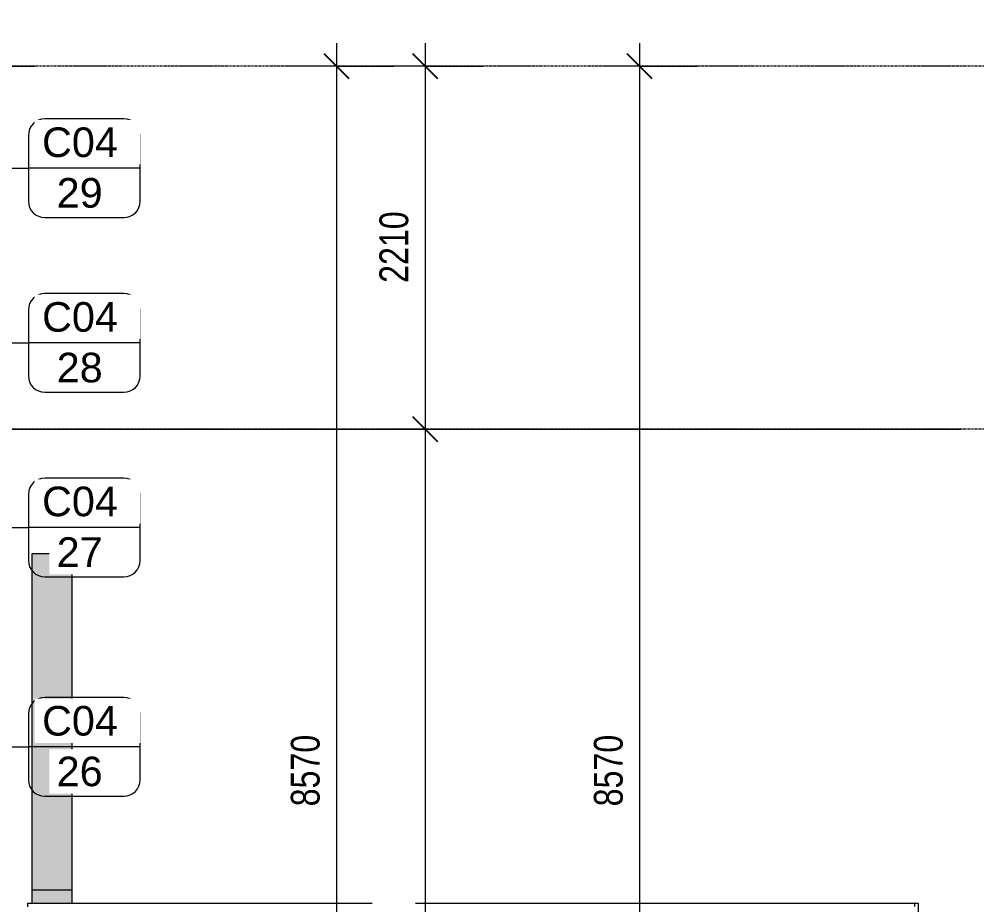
# Model space of a CAD drawing. Header units: millimetres. Extents: x -38576 to 20330, y -28812 to 13605.
# Drawn here: x 685 to 6509, y -4203 to 1181 of the extents above; entities that cross this region are included whole.
import ezdxf

# ---------------------------------------------------------------- set-up
doc = ezdxf.new("R2010")
doc.units = ezdxf.units.MM
doc.linetypes.add('Grid Line', pattern=[22.225, 12.7, -3.175, 3.175, -3.175])
for name, color, linetype, lineweight in [('A-ANNO-DIMS', 211, 'Continuous', 5), ('A-ANNO-DIMS-100', 211, 'Continuous', 5), ('A-DETL', 90, 'Continuous', 5), ('A-ROOF-OTLN', 132, 'Continuous', 9), ('A-WALL-IDEN', 211, 'Continuous', 5), ('I-WALL', 2, 'Continuous', 9), ('S-GRID', 1, 'Continuous', 5)]:
    doc.layers.add(name, color=color, linetype=linetype, lineweight=lineweight)
doc.styles.add('Arial_2', font='arial.ttf', dxfattribs={"width": 0.8, "height": 175})
doc.styles.add('Arial_3', font='arial.ttf', dxfattribs={"width": 0.9, "height": 120})
doc.styles.add('Arial_4', font='arial.ttf', dxfattribs={"height": 180})
doc.dimstyles.new('SVA_-_1_2mm_Arial', dxfattribs={"dimscale": 304.8, "dimtxt": 122.431128, "dimasz": 0.492126, "dimexe": 0.492126, "dimexo": 0.0625, "dimgap": 0.246063, "dimtad": 1, "dimdec": 0, "dimrnd": 5, "dimzin": 0, "dimdsep": 46, "dimtxsty": 'Arial_3', "dimblk1": 'OBLIQUE', "dimblk2": 'OBLIQUE', "dimsah": 1, "dimcen": 0.09, "dimdle": 0.492126, "dimazin": 0, "dimtfac": 1, "dimtdec": 4, "dimtix": 1, "dimtmove": 0, "dimatfit": 3, "dimfxl": 1.968504, "dimfxlon": 1, "dimtvp": 1, "dimtfill": 1, "dimtolj": 1, "dimtzin": 0, "dimarcsym": 2})
doc.dimstyles.new('SVA_Arc_Length-1_8mm_BLUE', dxfattribs={"dimscale": 304.8, "dimtxt": 178.545395, "dimasz": 0.492126, "dimexe": 0.656168, "dimexo": 0.0625, "dimgap": 0.164042, "dimtad": 1, "dimdec": 0, "dimrnd": 5, "dimzin": 0, "dimdsep": 46, "dimtxsty": 'Arial_2', "dimblk1": 'OBLIQUE', "dimblk2": 'OBLIQUE', "dimsah": 1, "dimcen": 0.09, "dimdle": 0.459318, "dimazin": 0, "dimtfac": 1, "dimtdec": 4, "dimtix": 1, "dimtmove": 0, "dimatfit": 3, "dimfxl": 1.148294, "dimfxlon": 1, "dimtvp": 1, "dimtfill": 1, "dimtolj": 1, "dimtzin": 0, "dimarcsym": 2})

# ---------------------------------------------------------------- blocks, each defined once
blk = doc.blocks.new('DIMBLOCK22-Clerestory - Level')
at = {"layer": 'A-ANNO-DIMS-100'}
for p, q in [((2614.6, 1036.3), (2614.6, -7815.7)), ((2614.6, 896.3), (2414.6, 896.3)), ((2614.6, 896.3), (2964.6, 896.3)), ((2614.6, -7675.7), (2414.6, -7675.7)), ((2614.6, -7675.7), (2964.6, -7675.7))]:
    blk.add_line(p, q, dxfattribs=at)
at = {"layer": 'A-ANNO-DIMS-100', "lineweight": 25}
for p, q in [((2614.6, 896.3), (2539.6, 971.3)), ((2614.6, 896.3), (2689.6, 821.3)), ((2614.6, -7675.7), (2539.6, -7600.7)), ((2614.6, -7675.7), (2689.6, -7750.7))]:
    blk.add_line(p, q, dxfattribs=at)
at = {"layer": 'A-ANNO-DIMS-100', "color": 0, "insert": (2337.4, -3603.9), "char_height": 175, "width": 514.211, "attachment_point": 1, "rotation": 90, "line_spacing_factor": 0.941778, "style": 'Arial_2', "bg_fill": 3, "box_fill_scale": 1.25, "bg_fill_color": 256, "bg_fill_true_color": 13158600, "bg_fill_transparency": 0}
blk.add_mtext('8570', dxfattribs=at)
blk = doc.blocks.new('_Oblique')
at = {"color": 0, "linetype": 'ByBlock', "lineweight": -2}
blk.add_line((-0.5, -0.5), (0.5, 0.5), dxfattribs=at)
blk = doc.blocks.new('DIMBLOCK98-Clerestory - Level')
at = {"layer": 'A-ANNO-DIMS-100'}
for p, q in [((4457.4, 1036.3), (4457.4, -7675.7)), ((4457.4, 896.3), (4257.4, 896.3)), ((4457.4, 896.3), (4807.4, 896.3)), ((4457.4, -7675.7), (4257.4, -7675.7)), ((4457.4, -7675.7), (4807.4, -7675.7))]:
    blk.add_line(p, q, dxfattribs=at)
at = {"layer": 'A-ANNO-DIMS-100', "lineweight": 25}
for p, q in [((4457.4, 896.3), (4382.4, 971.3)), ((4457.4, 896.3), (4532.4, 821.3)), ((4457.4, -7675.7), (4382.4, -7600.7)), ((4457.4, -7675.7), (4532.4, -7750.7))]:
    blk.add_line(p, q, dxfattribs=at)
at = {"layer": 'A-ANNO-DIMS-100', "color": 0, "insert": (4180.2, -3603.9), "char_height": 175, "width": 514.211, "attachment_point": 1, "rotation": 90, "line_spacing_factor": 0.941778, "style": 'Arial_2', "bg_fill": 3, "box_fill_scale": 1.25, "bg_fill_color": 256, "bg_fill_true_color": 13158600, "bg_fill_transparency": 0}
blk.add_mtext('8570', dxfattribs=at)
blk = doc.blocks.new('DIMBLOCK104-Clerestory - Level')
at = {"layer": 'A-ANNO-DIMS-100'}
for p, q in [((183.5, 1181.3), (183.5, 746.3)), ((183.5, 1031.3), (-416.5, 1031.3)), ((183.5, 1031.3), (333.5, 1031.3)), ((183.5, 896.3), (33.5, 896.3)), ((183.5, 896.3), (783.5, 896.3))]:
    blk.add_line(p, q, dxfattribs=at)
at = {"layer": 'A-ANNO-DIMS-100', "lineweight": 25}
for p, q in [((183.5, 1031.3), (108.5, 1106.3)), ((183.5, 1031.3), (258.5, 956.3)), ((183.5, 896.3), (108.5, 971.3)), ((183.5, 896.3), (258.5, 821.3))]:
    blk.add_line(p, q, dxfattribs=at)
at = {"layer": 'A-ANNO-DIMS-100', "color": 0, "insert": (-47.3, 839.5), "char_height": 120, "width": 298.355, "attachment_point": 1, "rotation": 90, "line_spacing_factor": 0.941778, "style": 'Arial_3', "bg_fill": 3, "box_fill_scale": 1.25, "bg_fill_color": 256, "bg_fill_true_color": 13158600, "bg_fill_transparency": 0}
blk.add_mtext('135', dxfattribs=at)
blk = doc.blocks.new('DIMBLOCK138-Clerestory - Level')
at = {"layer": 'A-ANNO-DIMS-100'}
for p, q in [((3153.3, 1036.3), (3153.3, -1311.7)), ((3153.3, 896.3), (2953.3, 896.3)), ((3153.3, 896.3), (3503.3, 896.3)), ((3153.3, -1311.7), (2953.3, -1311.7)), ((3153.3, -1311.7), (3503.3, -1311.7))]:
    blk.add_line(p, q, dxfattribs=at)
at = {"layer": 'A-ANNO-DIMS-100', "lineweight": 25}
for p, q in [((3153.3, 896.3), (3078.3, 971.3)), ((3153.3, 896.3), (3228.3, 821.3)), ((3153.3, -1311.7), (3078.3, -1236.7)), ((3153.3, -1311.7), (3228.3, -1386.7))]:
    blk.add_line(p, q, dxfattribs=at)
at = {"layer": 'A-ANNO-DIMS-100', "color": 0, "insert": (2876.1, -421.9), "char_height": 175, "width": 514.211, "attachment_point": 1, "rotation": 90, "line_spacing_factor": 0.941778, "style": 'Arial_2', "bg_fill": 3, "box_fill_scale": 1.25, "bg_fill_color": 256, "bg_fill_true_color": 13158600, "bg_fill_transparency": 0}
blk.add_mtext('2210', dxfattribs=at)
blk = doc.blocks.new('DIMBLOCK139-Clerestory - Level')
at = {"layer": 'A-ANNO-DIMS-100', "lineweight": 25}
for p, q in [((3153.3, -1311.7), (3078.3, -1236.7)), ((3153.3, -1311.7), (3228.3, -1386.7)), ((3153.3, -7675.7), (3078.3, -7600.7)), ((3153.3, -7675.7), (3228.3, -7750.7))]:
    blk.add_line(p, q, dxfattribs=at)
at = {"layer": 'A-ANNO-DIMS-100'}
for p, q in [((3153.3, -1311.7), (2953.3, -1311.7)), ((3153.3, -1311.7), (3153.3, -7815.7)), ((3153.3, -1311.7), (3503.3, -1311.7)), ((3153.3, -7675.7), (2953.3, -7675.7)), ((3153.3, -7675.7), (3503.3, -7675.7))]:
    blk.add_line(p, q, dxfattribs=at)
at = {"layer": 'A-ANNO-DIMS-100', "color": 0, "insert": (2876.1, -4707.9), "char_height": 175, "width": 514.211, "attachment_point": 1, "rotation": 90, "line_spacing_factor": 0.941778, "style": 'Arial_2', "bg_fill": 3, "box_fill_scale": 1.25, "bg_fill_color": 256, "bg_fill_true_color": 13158600, "bg_fill_transparency": 0}
blk.add_mtext('6365', dxfattribs=at)
blk = doc.blocks.new('SVA_Shopfront Tag_Arial 1_8mm - --1399054-Clerestory - Level')
at = {"layer": 'A-WALL-IDEN'}
for p, q in [((2.4, 3), (-2.4, 3)), ((-3.4, 2), (-3.4, 0)), ((3.4, 0), (3.4, 2)), ((3.4, 0), (-3.4, 0)), ((3.4, -2), (3.4, 0)), ((-3.4, 0), (-3.4, -2)), ((-2.4, -3), (2.4, -3))]:
    blk.add_line(p, q, dxfattribs=at)
for centre, start, end in [((-2.4, 2), 90, 180), ((2.4, 2), 360, 90), ((-2.4, -2), 180, 270), ((2.4, -2), 270, 360)]:
    blk.add_arc(centre, 1, start, end, dxfattribs=at)

msp = doc.modelspace()

# ---------------------------------------------------------------- hatches: boundary and pattern name
at = {"layer": 'I-WALL'}
for points in [[(1006.4, -4112.7), (1006.4, -2066.7), (764.4, -2066.7), (764.4, -4112.7), (894.2, -4112.7)], [(894.2, -4192.7), (1006.4, -4192.7), (1006.4, -4112.7), (764.4, -4112.7), (764.4, -4192.7)]]:
    msp.add_hatch(color=8, dxfattribs=at).paths.add_polyline_path(points)

# ---------------------------------------------------------------- linework, layer by layer
at = {"layer": 'A-DETL', "lineweight": 9}
msp.add_line((-30088.1, -1311.7), (6411.9, -1311.7), dxfattribs=at)
at = {"layer": 'A-ROOF-OTLN', "color": 8}
for p, q in [((737.4, -4214.7), (737.4, -4192.7)), ((737.4, -4192.7), (6130.4, -4192.7)), ((6130.4, -4192.3), (6152.4, -4192.3)), ((6130.4, -4192.3), (6130.4, -4212.7)), ((6152.4, -4192.3), (6152.4, -7823.5))]:
    msp.add_line(p, q, dxfattribs=at)
at = {"layer": 'A-WALL-IDEN'}
for p, q in [((-508.6, 275), (741.3, 275)), ((-508.6, -786.9), (741.4, -786.9)), ((-508.7, -1908.6), (741.3, -1908.6)), ((-508.7, -3242), (741.3, -3242))]:
    msp.add_line(p, q, dxfattribs=at)
at = {"layer": 'I-WALL', "color": 8}
for p, q in [((764.4, -4192.7), (764.4, -2066.7)), ((764.4, -2066.7), (1006.4, -2066.7)), ((1006.4, -2066.7), (1006.4, -4192.7)), ((1006.4, -4112.7), (764.4, -4112.7))]:
    msp.add_line(p, q, dxfattribs=at)
at = {"layer": 'S-GRID', "linetype": 'Grid Line'}
msp.add_line((7444.6, 896.3), (-35318.6, 896.3), dxfattribs=at)

# ---------------------------------------------------------------- block references
at = {"layer": 'A-WALL-IDEN', "xscale": 99.99999999999993, "yscale": 99.99999999999993, "zscale": 99.99999999999993}
for p in [(1081.3, 275), (1081.4, -786.9), (1081.3, -1908.6), (1081.3, -3242)]:
    msp.add_blockref('SVA_Shopfront Tag_Arial 1_8mm - --1399054-Clerestory - Level', p, dxfattribs=at)

# ---------------------------------------------------------------- next in the draw order: texts
at = {"layer": 'A-WALL-IDEN', "char_height": 180, "attachment_point": 1, "style": 'Arial_4', "bg_fill": 3, "box_fill_scale": 1.25, "bg_fill_color": 256, "bg_fill_true_color": 13158600, "bg_fill_transparency": 0}
for s, insert, width in [('C04', (824.6, 523.2), 553.164), ('29', (913.6, 215.4), 336.709), ('C04', (824.8, -538.7), 553.164), ('28', (913.8, -846.5), 336.709), ('C04', (824.6, -1660.4), 553.164), ('27', (913.6, -1968.2), 336.709), ('C04', (824.6, -2993.8), 553.164), ('26', (913.6, -3301.6), 336.709)]:
    msp.add_mtext(s, dxfattribs=dict(at, insert=insert, width=width))

# ---------------------------------------------------------------- next in the draw order: dimensions: what is measured, and where the dimension line sits
at = {"layer": 'A-ANNO-DIMS'}
for base, p1, p2, dimstyle, override, picture, middle in [((183.5, 896.3), (-416.5, 1031.3), (783.5, 896.3), 'SVA_-_1_2mm_Arial', {"dimpost": '<>', "dimfxl": 1207.569874}, 'DIMBLOCK104-Clerestory - Level', (47.2, 963.8)), ((2614.6, -7675.7), (2964.6, 896.3), (2964.6, -7675.7), 'SVA_Arc_Length-1_8mm_BLUE', {"dimpost": '<>', "dimfxl": 8572}, 'DIMBLOCK22-Clerestory - Level', (2475.2, -3389.7)), ((4457.4, -7675.7), (4807.4, 896.3), (4807.4, -7675.7), 'SVA_Arc_Length-1_8mm_BLUE', {"dimpost": '<>', "dimfxl": 8572}, 'DIMBLOCK98-Clerestory - Level', (4318.1, -3389.7))]:
    dim = msp.add_linear_dim(base=base, p1=p1, p2=p2, angle=90, dimstyle=dimstyle, override=override, dxfattribs=at)
    dim.commit()
    dim.dimension.update_dxf_attribs({"geometry": picture, "text_midpoint": middle})

# ---------------------------------------------------------------- next in the draw order: dimensions: what is measured, and where the dimension line sits
dim = msp.add_linear_dim(base=(3153.3, -1311.7), p1=(3503.3, 896.3), p2=(3503.3, -1311.7), angle=90, dimstyle='SVA_Arc_Length-1_8mm_BLUE', override={"dimpost": '<>', "dimfxl": 2208}, dxfattribs=at)
dim.commit()
dim.dimension.update_dxf_attribs({"geometry": 'DIMBLOCK138-Clerestory - Level', "text_midpoint": (3013.9, -207.7)})

# ---------------------------------------------------------------- next in the draw order: dimensions: what is measured, and where the dimension line sits
dim = msp.add_linear_dim(base=(3153.3, -7675.7), p1=(3503.3, -1311.7), p2=(3503.3, -7675.7), angle=90, dimstyle='SVA_Arc_Length-1_8mm_BLUE', override={"dimpost": '<>', "dimfxl": 6364}, dxfattribs=at)
dim.commit()
dim.dimension.update_dxf_attribs({"geometry": 'DIMBLOCK139-Clerestory - Level', "text_midpoint": (3013.9, -4493.7)})

# ---------------------------------------------------------------- next in the draw order: linework, layer by layer
at = {"layer": 'S-GRID', "linetype": 'Grid Line'}
msp.add_line((7444.6, -1311.7), (-35318.6, -1311.7), dxfattribs=at)

doc.saveas('drawing.dxf')
